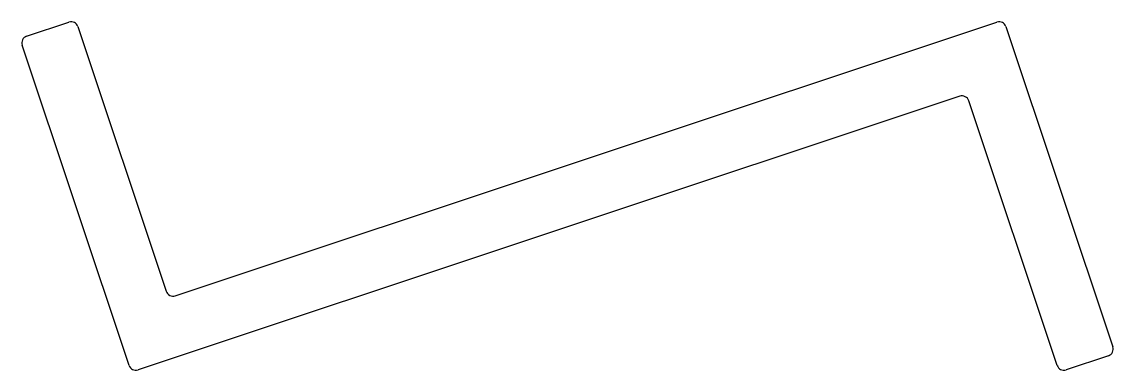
# Model space of a CAD drawing. Extents: x -25.9 to 33.1, y 9.8 to 28.7.
import ezdxf

# ---------------------------------------------------------------- set-up
doc = ezdxf.new("R2010")
doc.units = 0
doc.layers.get('0').update_dxf_attribs({"linetype": 'CONTINUOUS'})

msp = doc.modelspace()

# ---------------------------------------------------------------- linework, layer by layer
at = {"linetype": 'CONTINUOUS'}
for p, q in [((-25.633, 27.891), (-23.344, 28.654)), ((-22.862, 28.413), (-18.083, 14.076)), ((-17.601, 13.835), (26.857, 28.654)), ((27.339, 28.413), (33.122, 11.064)), ((-20.091, 10.06), (-25.874, 27.409)), ((24.849, 24.638), (-19.609, 9.819)), ((30.11, 10.06), (25.331, 24.397)), ((32.881, 10.582), (30.592, 9.819))]:
    msp.add_line(p, q, dxfattribs=at)
for centre, start, end in [((-23.224, 28.293), 18.43495, 108.43495), ((26.977, 28.293), 18.43495, 108.43495), ((-25.513, 27.53), 108.43495, 198.43495), ((24.969, 24.277), 18.43495, 108.43495), ((-17.722, 14.196), 198.43495, 288.43495), ((32.76, 10.943), 288.43495, 18.43495), ((-19.73, 10.18), 198.43495, 288.43495), ((30.471, 10.18), 198.43495, 288.43495)]:
    msp.add_arc(centre, 0.381, start, end, dxfattribs=at)

doc.saveas('drawing.dxf')
